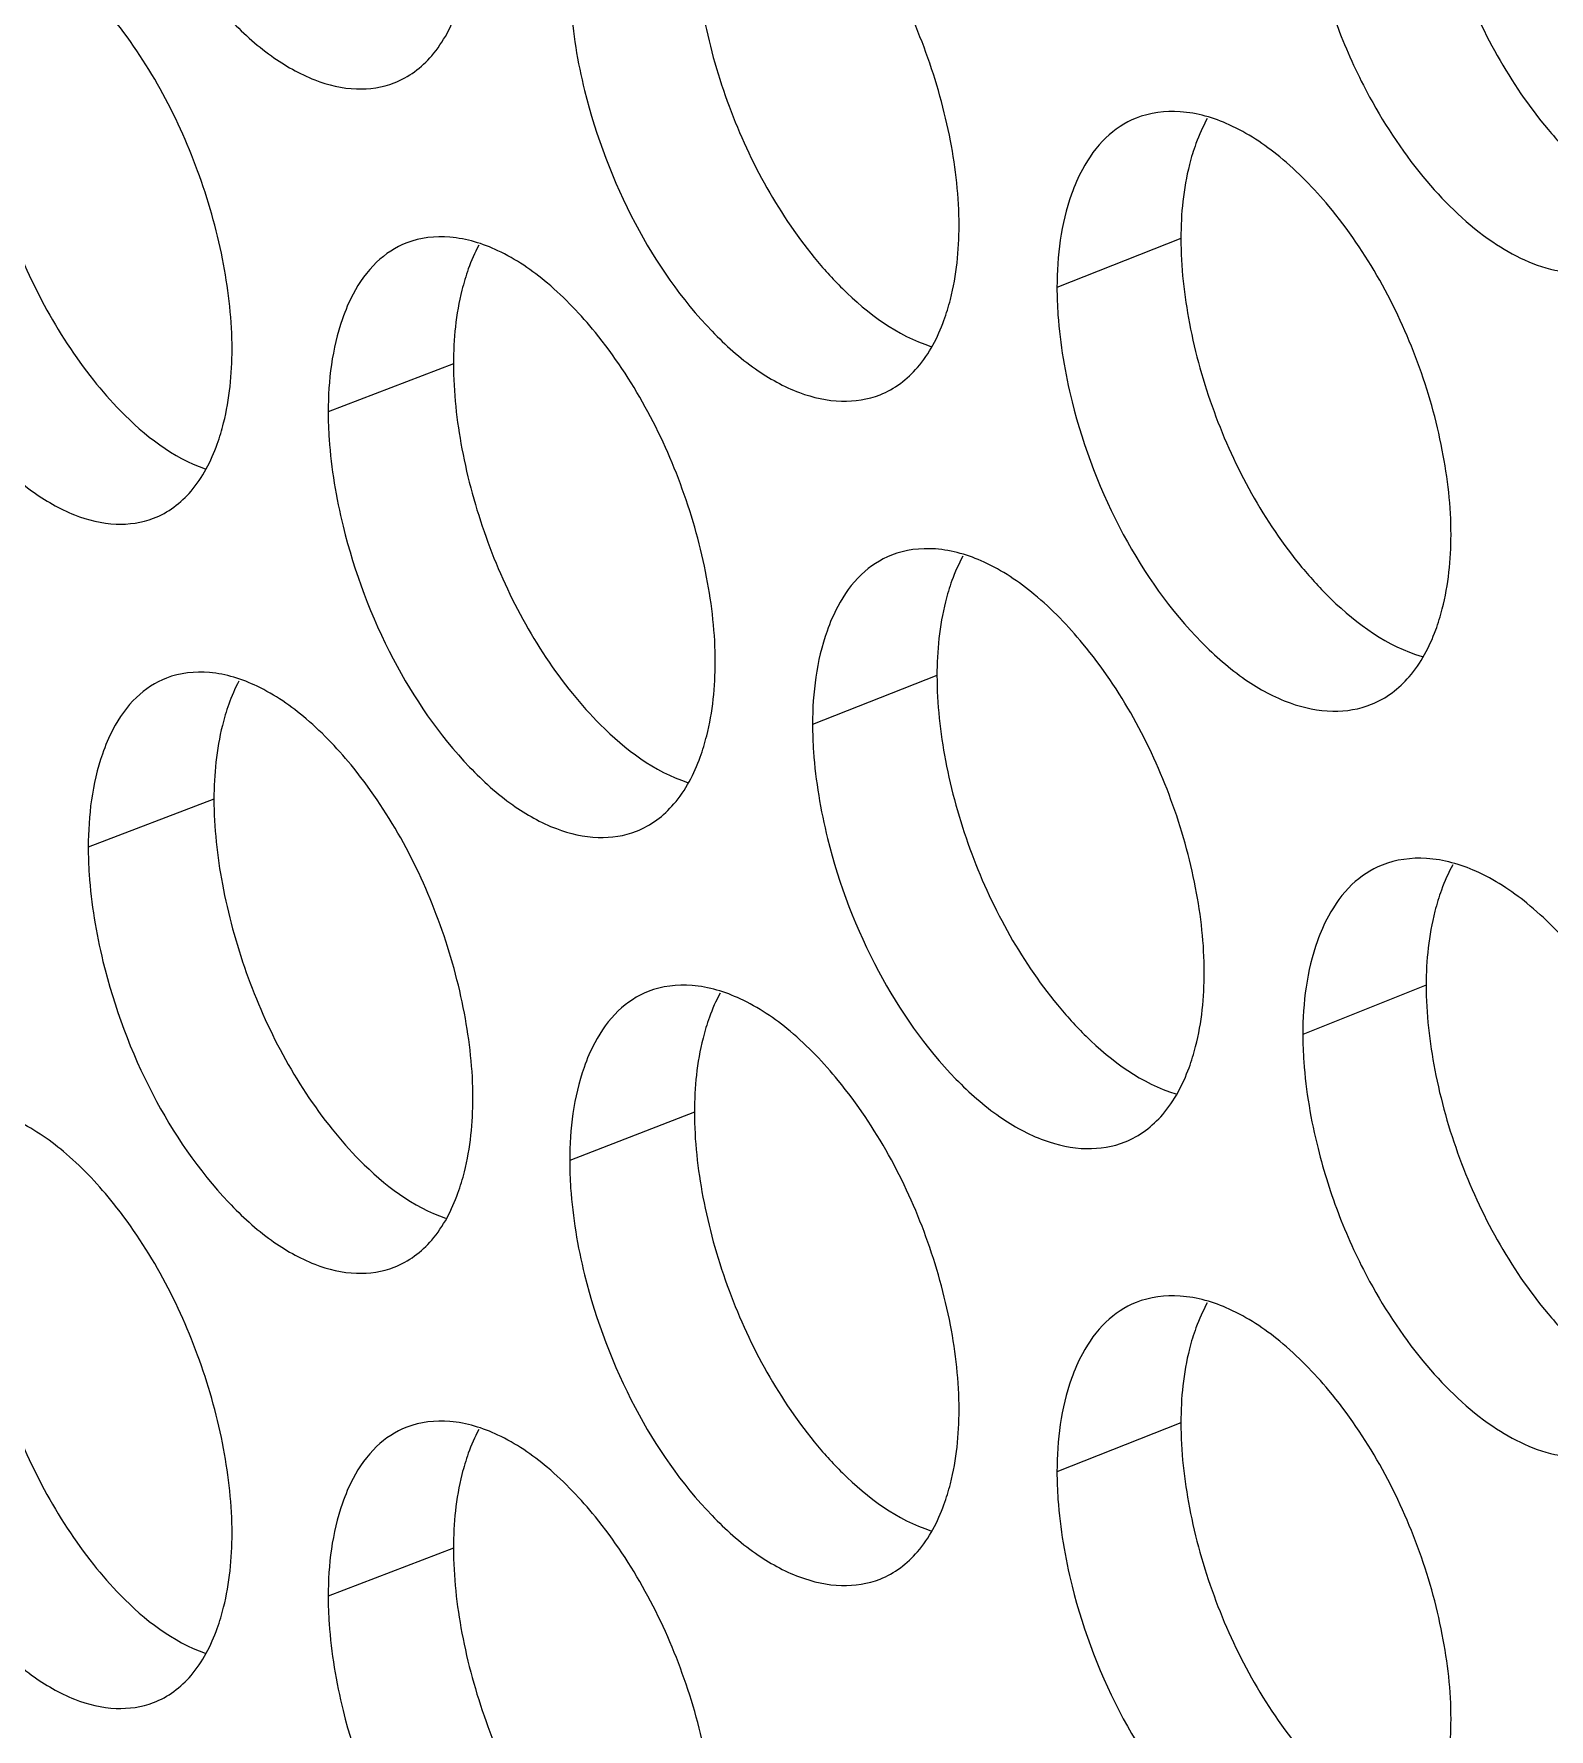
# Model space of a CAD drawing. Header units: millimetres. Extents: x 1177 to 4147, y 93 to 2194.
# Drawn here: x 2532.36 to 2542.44, y 820.49 to 831.76 of the extents above; entities that cross this region are included whole.
import ezdxf

# ---------------------------------------------------------------- set-up
doc = ezdxf.new("R2010")
doc.units = ezdxf.units.MM
doc.header["$LTSCALE"] = 0.1
doc.layers.get('0').update_dxf_attribs({"lineweight": 13})
doc.layers.add('标注', color=251, linetype='Continuous', lineweight=9)

# ---------------------------------------------------------------- blocks, each defined once
blk = doc.blocks.new('02')
at = {"layer": '标注'}
for p, q in [((4397.688, 777.55), (4396.511, 777.085)), ((4390.778, 776.359), (4389.588, 775.903)), ((4395.371, 773.398), (4394.189, 772.935)), ((4388.503, 772.224), (4387.309, 771.77)), ((4388.503, 772.224), (4387.309, 771.77)), ((4400.018, 770.457), (4398.846, 769.989)), ((4393.067, 769.251), (4391.882, 768.791)), ((4393.067, 769.251), (4391.882, 768.791)), ((4397.688, 766.3), (4396.511, 765.835)), ((4397.688, 766.3), (4396.511, 765.835)), ((4390.778, 765.109), (4389.588, 764.653))]:
    blk.add_line(p, q, dxfattribs=at)
for points, knots in [([(4387.449, 781.934), (4387.555, 781.498), (4387.861, 780.677), (4388.457, 779.797), (4389.018, 779.284), (4389.432, 779.046), (4389.841, 778.947), (4390.103, 778.985), (4390.216, 779.029)], [0, 0, 0, 0, 0.307101, 0.593368, 0.717399, 0.82458, 0.91692, 1, 1, 1, 1]), ([(4400.018, 781.707), (4400.018, 781.437), (4400.082, 780.877), (4400.389, 779.791), (4400.812, 779.021), (4401.176, 778.586)], [0, 0, 0, 0, 0.239561, 0.496616, 1, 1, 1, 1]), ([(4395.581, 777.674), (4395.581, 777.944), (4395.517, 778.504), (4395.213, 779.591), (4394.794, 780.363), (4394.434, 780.801)], [0, 0, 0, 0, 0.239566, 0.496716, 1, 1, 1, 1]), ([(4393.067, 780.501), (4393.067, 780.231), (4393.13, 779.67), (4393.431, 778.583), (4393.846, 777.81), (4394.205, 777.371)], [0, 0, 0, 0, 0.239778, 0.497068, 1, 1, 1, 1]), ([(4391.882, 780.041), (4391.882, 779.954), (4391.896, 779.589), (4391.957, 779.226), (4392.024, 778.956)], [0, 0, 0, 0, 0.237788, 1, 1, 1, 1]), ([(4398.991, 780.155), (4399.046, 779.936), (4399.183, 779.505), (4399.508, 778.799), (4399.975, 778.104), (4400.581, 777.516), (4401.229, 777.197), (4401.678, 777.217), (4401.855, 777.289)], [0, 0, 0, 0, 0.152652, 0.305439, 0.523584, 0.715027, 0.870754, 1, 1, 1, 1]), ([(4390.216, 779.029), (4390.353, 779.081), (4390.617, 779.283), (4390.763, 779.573), (4390.821, 779.733)], [0, 0, 0, 0, 0.46192, 1, 1, 1, 1]), ([(4388.675, 776.499), (4388.675, 776.769), (4388.612, 777.33), (4388.314, 778.417), (4387.903, 779.192), (4387.549, 779.634)], [0, 0, 0, 0, 0.239784, 0.49717, 1, 1, 1, 1]), ([(4386.242, 779.343), (4386.242, 779.073), (4386.303, 778.512), (4386.598, 777.424), (4387.006, 776.648), (4387.358, 776.206)], [0, 0, 0, 0, 0.239996, 0.497521, 1, 1, 1, 1]), ([(4392.024, 778.956), (4392.132, 778.52), (4392.442, 777.698), (4393.047, 776.82), (4393.616, 776.31), (4394.037, 776.075), (4394.45, 775.981), (4394.715, 776.021), (4394.83, 776.066)], [0, 0, 0, 0, 0.306092, 0.591839, 0.715894, 0.823347, 0.916219, 1, 1, 1, 1]), ([(4399.094, 777.857), (4398.953, 778.026), (4398.666, 778.322), (4398.186, 778.642), (4397.705, 778.784), (4397.394, 778.745), (4397.262, 778.693)], [0, 0, 0, 0, 0.309013, 0.575734, 0.801259, 1, 1, 1, 1]), ([(4397.262, 778.693), (4397.156, 778.651), (4396.951, 778.515), (4396.812, 778.317), (4396.752, 778.207)], [0, 0, 0, 0, 0.476042, 1, 1, 1, 1]), ([(4401.176, 778.586), (4401.264, 778.481), (4401.588, 778.128), (4402.002, 777.834), (4402.333, 777.74)], [0, 0, 0, 0, 0.285256, 1, 1, 1, 1]), ([(4397.831, 778.453), (4397.807, 778.387), (4397.718, 778.094), (4397.688, 777.785), (4397.688, 777.55)], [0, 0, 0, 0, 0.229286, 1, 1, 1, 1]), ([(4396.752, 778.207), (4396.712, 778.131), (4396.559, 777.777), (4396.511, 777.384), (4396.511, 777.085)], [0, 0, 0, 0, 0.222259, 1, 1, 1, 1]), ([(4385.183, 777.806), (4385.288, 777.37), (4385.591, 776.549), (4386.183, 775.668), (4386.74, 775.154), (4387.151, 774.914), (4387.557, 774.814), (4387.818, 774.85), (4387.93, 774.893)], [0, 0, 0, 0, 0.307608, 0.594138, 0.718158, 0.825202, 0.917274, 1, 1, 1, 1]), ([(4400.254, 774.735), (4400.254, 775.005), (4400.189, 775.565), (4399.882, 776.651), (4399.457, 777.421), (4399.094, 777.857)], [0, 0, 0, 0, 0.239421, 0.496413, 1, 1, 1, 1]), ([(4395.437, 776.772), (4395.461, 776.837), (4395.55, 777.13), (4395.581, 777.439), (4395.581, 777.674)], [0, 0, 0, 0, 0.229222, 1, 1, 1, 1]), ([(4390.334, 777.509), (4390.228, 777.468), (4390.022, 777.332), (4389.883, 777.132), (4389.824, 777.021)], [0, 0, 0, 0, 0.474323, 1, 1, 1, 1]), ([(4392.126, 776.657), (4391.988, 776.826), (4391.708, 777.122), (4391.24, 777.445), (4390.769, 777.592), (4390.463, 777.558), (4390.334, 777.509)], [0, 0, 0, 0, 0.310585, 0.577804, 0.802682, 1, 1, 1, 1]), ([(4397.688, 777.55), (4397.688, 777.28), (4397.751, 776.719), (4398.056, 775.633), (4398.477, 774.862), (4398.838, 774.426)], [0, 0, 0, 0, 0.239633, 0.496767, 1, 1, 1, 1]), ([(4394.205, 777.371), (4394.289, 777.268), (4394.6, 776.921), (4394.995, 776.627), (4395.314, 776.526)], [0, 0, 0, 0, 0.285095, 1, 1, 1, 1]), ([(4390.919, 777.262), (4390.896, 777.196), (4390.808, 776.903), (4390.778, 776.595), (4390.778, 776.359)], [0, 0, 0, 0, 0.228851, 1, 1, 1, 1]), ([(4389.824, 777.021), (4389.785, 776.946), (4389.635, 776.592), (4389.588, 776.201), (4389.588, 775.903)], [0, 0, 0, 0, 0.221643, 1, 1, 1, 1]), ([(4396.511, 777.085), (4396.511, 776.998), (4396.525, 776.633), (4396.587, 776.27), (4396.654, 776)], [0, 0, 0, 0, 0.23784, 1, 1, 1, 1]), ([(4393.265, 773.527), (4393.265, 773.797), (4393.201, 774.357), (4392.899, 775.444), (4392.483, 776.217), (4392.126, 776.657)], [0, 0, 0, 0, 0.239639, 0.496867, 1, 1, 1, 1]), ([(4394.83, 776.066), (4394.967, 776.12), (4395.231, 776.322), (4395.379, 776.612), (4395.437, 776.772)], [0, 0, 0, 0, 0.463304, 1, 1, 1, 1]), ([(4388.534, 775.597), (4388.558, 775.663), (4388.645, 775.956), (4388.675, 776.264), (4388.675, 776.499)], [0, 0, 0, 0, 0.228786, 1, 1, 1, 1]), ([(4390.778, 776.359), (4390.778, 776.089), (4390.841, 775.529), (4391.139, 774.442), (4391.552, 773.668), (4391.908, 773.227)], [0, 0, 0, 0, 0.239851, 0.497219, 1, 1, 1, 1]), ([(4387.358, 776.206), (4387.439, 776.104), (4387.737, 775.763), (4388.112, 775.47), (4388.419, 775.362)], [0, 0, 0, 0, 0.284851, 1, 1, 1, 1]), ([(4396.654, 776), (4396.764, 775.563), (4397.079, 774.74), (4397.694, 773.865), (4398.271, 773.358), (4398.697, 773.126), (4399.116, 773.036), (4399.384, 773.079), (4399.5, 773.126)], [0, 0, 0, 0, 0.305092, 0.590325, 0.714405, 0.822131, 0.915528, 1, 1, 1, 1]), ([(4389.588, 775.903), (4389.588, 775.816), (4389.602, 775.451), (4389.663, 775.088), (4389.73, 774.817)], [0, 0, 0, 0, 0.237763, 1, 1, 1, 1]), ([(4387.93, 774.893), (4388.067, 774.945), (4388.331, 775.147), (4388.476, 775.437), (4388.534, 775.597)], [0, 0, 0, 0, 0.461212, 1, 1, 1, 1]), ([(4389.73, 774.817), (4389.837, 774.381), (4390.144, 773.56), (4390.745, 772.681), (4391.31, 772.169), (4391.727, 771.933), (4392.138, 771.836), (4392.402, 771.876), (4392.516, 771.92)], [0, 0, 0, 0, 0.306595, 0.592601, 0.716644, 0.823962, 0.916568, 1, 1, 1, 1]), ([(4400.109, 773.832), (4400.133, 773.898), (4400.223, 774.191), (4400.254, 774.499), (4400.254, 774.735)], [0, 0, 0, 0, 0.229514, 1, 1, 1, 1]), ([(4396.757, 773.701), (4396.618, 773.87), (4396.333, 774.167), (4395.857, 774.487), (4395.38, 774.631), (4395.069, 774.594), (4394.939, 774.543)], [0, 0, 0, 0, 0.309532, 0.576416, 0.801728, 1, 1, 1, 1]), ([(4394.939, 774.543), (4394.833, 774.501), (4394.628, 774.366), (4394.488, 774.167), (4394.429, 774.056)], [0, 0, 0, 0, 0.475484, 1, 1, 1, 1]), ([(4398.838, 774.426), (4398.925, 774.321), (4399.245, 773.971), (4399.652, 773.676), (4399.979, 773.58)], [0, 0, 0, 0, 0.285211, 1, 1, 1, 1]), ([(4395.513, 774.301), (4395.489, 774.235), (4395.401, 773.942), (4395.371, 773.633), (4395.371, 773.398)], [0, 0, 0, 0, 0.229141, 1, 1, 1, 1]), ([(4394.429, 774.056), (4394.389, 773.981), (4394.237, 773.626), (4394.189, 773.234), (4394.189, 772.935)], [0, 0, 0, 0, 0.22205, 1, 1, 1, 1]), ([(4399.5, 773.126), (4399.637, 773.181), (4399.901, 773.383), (4400.05, 773.672), (4400.109, 773.832)], [0, 0, 0, 0, 0.464648, 1, 1, 1, 1]), ([(4397.91, 770.577), (4397.91, 770.847), (4397.846, 771.407), (4397.54, 772.493), (4397.119, 773.264), (4396.757, 773.701)], [0, 0, 0, 0, 0.239493, 0.496564, 1, 1, 1, 1]), ([(4389.831, 772.518), (4389.694, 772.687), (4389.417, 772.983), (4388.952, 773.307), (4388.485, 773.456), (4388.181, 773.424), (4388.052, 773.375)], [0, 0, 0, 0, 0.31112, 0.578509, 0.803168, 1, 1, 1, 1]), ([(4389.831, 772.518), (4389.694, 772.687), (4389.417, 772.983), (4388.952, 773.307), (4388.485, 773.456), (4388.181, 773.424), (4388.052, 773.375)], [0, 0, 0, 0, 0.31112, 0.578509, 0.803168, 1, 1, 1, 1]), ([(4393.122, 772.625), (4393.146, 772.691), (4393.234, 772.983), (4393.265, 773.292), (4393.265, 773.527)], [0, 0, 0, 0, 0.229076, 1, 1, 1, 1]), ([(4388.052, 773.375), (4387.946, 773.334), (4387.74, 773.199), (4387.602, 772.998), (4387.543, 772.887)], [0, 0, 0, 0, 0.473719, 1, 1, 1, 1]), ([(4388.052, 773.375), (4387.946, 773.334), (4387.74, 773.199), (4387.602, 772.998), (4387.543, 772.887)], [0, 0, 0, 0, 0.473719, 1, 1, 1, 1]), ([(4395.371, 773.398), (4395.371, 773.128), (4395.434, 772.567), (4395.736, 771.481), (4396.155, 770.709), (4396.515, 770.271)], [0, 0, 0, 0, 0.239706, 0.496917, 1, 1, 1, 1]), ([(4388.643, 773.126), (4388.62, 773.06), (4388.533, 772.767), (4388.503, 772.459), (4388.503, 772.224)], [0, 0, 0, 0, 0.228706, 1, 1, 1, 1]), ([(4388.643, 773.126), (4388.62, 773.06), (4388.533, 772.767), (4388.503, 772.459), (4388.503, 772.224)], [0, 0, 0, 0, 0.228706, 1, 1, 1, 1]), ([(4391.908, 773.227), (4391.992, 773.125), (4392.298, 772.78), (4392.687, 772.486), (4393.002, 772.383)], [0, 0, 0, 0, 0.285023, 1, 1, 1, 1]), ([(4394.189, 772.935), (4394.189, 772.848), (4394.203, 772.483), (4394.265, 772.121), (4394.332, 771.85)], [0, 0, 0, 0, 0.237814, 1, 1, 1, 1]), ([(4387.543, 772.887), (4387.504, 772.812), (4387.355, 772.458), (4387.309, 772.067), (4387.309, 771.77)], [0, 0, 0, 0, 0.221445, 1, 1, 1, 1]), ([(4387.543, 772.887), (4387.504, 772.812), (4387.355, 772.458), (4387.309, 772.067), (4387.309, 771.77)], [0, 0, 0, 0, 0.221445, 1, 1, 1, 1]), ([(4392.516, 771.92), (4392.653, 771.973), (4392.917, 772.175), (4393.064, 772.465), (4393.122, 772.625)], [0, 0, 0, 0, 0.462617, 1, 1, 1, 1]), ([(4390.963, 769.385), (4390.963, 769.655), (4390.9, 770.216), (4390.6, 771.303), (4390.186, 772.077), (4389.831, 772.518)], [0, 0, 0, 0, 0.239711, 0.497019, 1, 1, 1, 1]), ([(4390.963, 769.385), (4390.963, 769.655), (4390.9, 770.216), (4390.6, 771.303), (4390.186, 772.077), (4389.831, 772.518)], [0, 0, 0, 0, 0.239711, 0.497019, 1, 1, 1, 1]), ([(4388.503, 772.224), (4388.503, 771.953), (4388.565, 771.393), (4388.862, 770.305), (4389.272, 769.53), (4389.626, 769.089)], [0, 0, 0, 0, 0.239923, 0.49737, 1, 1, 1, 1]), ([(4388.503, 772.224), (4388.503, 771.953), (4388.565, 771.393), (4388.862, 770.305), (4389.272, 769.53), (4389.626, 769.089)], [0, 0, 0, 0, 0.239923, 0.49737, 1, 1, 1, 1]), ([(4394.332, 771.85), (4394.441, 771.414), (4394.754, 770.591), (4395.363, 769.715), (4395.936, 769.207), (4396.36, 768.973), (4396.776, 768.881), (4397.043, 768.923), (4397.158, 768.968)], [0, 0, 0, 0, 0.305591, 0.59108, 0.715148, 0.822737, 0.915872, 1, 1, 1, 1]), ([(4387.309, 771.77), (4387.309, 771.683), (4387.322, 771.317), (4387.383, 770.954), (4387.449, 770.684)], [0, 0, 0, 0, 0.237738, 1, 1, 1, 1]), ([(4387.309, 771.77), (4387.309, 771.683), (4387.322, 771.317), (4387.383, 770.954), (4387.449, 770.684)], [0, 0, 0, 0, 0.237738, 1, 1, 1, 1]), ([(4401.444, 770.768), (4401.302, 770.937), (4401.013, 771.233), (4400.53, 771.551), (4400.045, 771.692), (4399.731, 771.651), (4399.599, 771.598)], [0, 0, 0, 0, 0.3085, 0.575059, 0.800797, 1, 1, 1, 1]), ([(4399.599, 771.598), (4399.493, 771.556), (4399.289, 771.421), (4399.149, 771.222), (4399.089, 771.113)], [0, 0, 0, 0, 0.476586, 1, 1, 1, 1]), ([(4400.163, 771.361), (4400.139, 771.295), (4400.049, 771.002), (4400.018, 770.693), (4400.018, 770.457)], [0, 0, 0, 0, 0.229432, 1, 1, 1, 1]), ([(4399.089, 771.113), (4399.048, 771.037), (4398.894, 770.683), (4398.846, 770.289), (4398.846, 769.989)], [0, 0, 0, 0, 0.222471, 1, 1, 1, 1]), ([(4387.449, 770.684), (4387.555, 770.248), (4387.861, 769.427), (4388.457, 768.547), (4389.018, 768.034), (4389.432, 767.796), (4389.841, 767.697), (4390.103, 767.735), (4390.216, 767.779)], [0, 0, 0, 0, 0.307101, 0.593368, 0.717399, 0.82458, 0.91692, 1, 1, 1, 1]), ([(4387.449, 770.684), (4387.555, 770.248), (4387.861, 769.427), (4388.457, 768.547), (4389.018, 768.034), (4389.432, 767.796), (4389.841, 767.697), (4390.103, 767.735), (4390.216, 767.779)], [0, 0, 0, 0, 0.307101, 0.593368, 0.717399, 0.82458, 0.91692, 1, 1, 1, 1]), ([(4397.766, 769.674), (4397.79, 769.74), (4397.88, 770.033), (4397.91, 770.341), (4397.91, 770.577)], [0, 0, 0, 0, 0.229368, 1, 1, 1, 1]), ([(4392.629, 770.398), (4392.524, 770.357), (4392.318, 770.221), (4392.179, 770.022), (4392.12, 769.911)], [0, 0, 0, 0, 0.474911, 1, 1, 1, 1]), ([(4392.629, 770.398), (4392.524, 770.357), (4392.318, 770.221), (4392.179, 770.022), (4392.12, 769.911)], [0, 0, 0, 0, 0.474911, 1, 1, 1, 1]), ([(4394.434, 769.551), (4394.296, 769.72), (4394.014, 770.017), (4393.542, 770.338), (4393.068, 770.484), (4392.759, 770.449), (4392.629, 770.398)], [0, 0, 0, 0, 0.310056, 0.577106, 0.802202, 1, 1, 1, 1]), ([(4394.434, 769.551), (4394.296, 769.72), (4394.014, 770.017), (4393.542, 770.338), (4393.068, 770.484), (4392.759, 770.449), (4392.629, 770.398)], [0, 0, 0, 0, 0.310056, 0.577106, 0.802202, 1, 1, 1, 1]), ([(4400.018, 770.457), (4400.018, 770.187), (4400.082, 769.627), (4400.389, 768.541), (4400.812, 767.771), (4401.176, 767.336)], [0, 0, 0, 0, 0.239561, 0.496616, 1, 1, 1, 1]), ([(4396.515, 770.271), (4396.6, 770.167), (4396.916, 769.818), (4397.317, 769.524), (4397.64, 769.425)], [0, 0, 0, 0, 0.285157, 1, 1, 1, 1]), ([(4393.209, 770.154), (4393.186, 770.088), (4393.098, 769.795), (4393.067, 769.486), (4393.067, 769.251)], [0, 0, 0, 0, 0.228996, 1, 1, 1, 1]), ([(4393.209, 770.154), (4393.186, 770.088), (4393.098, 769.795), (4393.067, 769.486), (4393.067, 769.251)], [0, 0, 0, 0, 0.228996, 1, 1, 1, 1]), ([(4392.12, 769.911), (4392.08, 769.836), (4391.929, 769.481), (4391.882, 769.09), (4391.882, 768.791)], [0, 0, 0, 0, 0.221845, 1, 1, 1, 1]), ([(4392.12, 769.911), (4392.08, 769.836), (4391.929, 769.481), (4391.882, 769.09), (4391.882, 768.791)], [0, 0, 0, 0, 0.221845, 1, 1, 1, 1]), ([(4398.846, 769.989), (4398.846, 769.903), (4398.86, 769.538), (4398.923, 769.175), (4398.991, 768.905)], [0, 0, 0, 0, 0.237866, 1, 1, 1, 1]), ([(4397.158, 768.968), (4397.295, 769.023), (4397.559, 769.225), (4397.707, 769.514), (4397.766, 769.674)], [0, 0, 0, 0, 0.463981, 1, 1, 1, 1]), ([(4395.581, 766.424), (4395.581, 766.694), (4395.517, 767.254), (4395.213, 768.341), (4394.794, 769.113), (4394.434, 769.551)], [0, 0, 0, 0, 0.239566, 0.496716, 1, 1, 1, 1]), ([(4395.581, 766.424), (4395.581, 766.694), (4395.517, 767.254), (4395.213, 768.341), (4394.794, 769.113), (4394.434, 769.551)], [0, 0, 0, 0, 0.239566, 0.496716, 1, 1, 1, 1]), ([(4387.549, 768.384), (4387.414, 768.553), (4387.139, 768.849), (4386.678, 769.174), (4386.215, 769.325), (4385.912, 769.294), (4385.785, 769.246)], [0, 0, 0, 0, 0.31166, 0.579222, 0.803661, 1, 1, 1, 1]), ([(4390.821, 768.483), (4390.845, 768.549), (4390.933, 768.842), (4390.963, 769.15), (4390.963, 769.385)], [0, 0, 0, 0, 0.228931, 1, 1, 1, 1]), ([(4390.821, 768.483), (4390.845, 768.549), (4390.933, 768.842), (4390.963, 769.15), (4390.963, 769.385)], [0, 0, 0, 0, 0.228931, 1, 1, 1, 1]), ([(4393.067, 769.251), (4393.067, 768.981), (4393.13, 768.42), (4393.431, 767.333), (4393.846, 766.56), (4394.205, 766.121)], [0, 0, 0, 0, 0.239778, 0.497068, 1, 1, 1, 1]), ([(4393.067, 769.251), (4393.067, 768.981), (4393.13, 768.42), (4393.431, 767.333), (4393.846, 766.56), (4394.205, 766.121)], [0, 0, 0, 0, 0.239778, 0.497068, 1, 1, 1, 1]), ([(4389.626, 769.089), (4389.708, 768.987), (4390.01, 768.644), (4390.393, 768.35), (4390.703, 768.244)], [0, 0, 0, 0, 0.284942, 1, 1, 1, 1]), ([(4389.626, 769.089), (4389.708, 768.987), (4390.01, 768.644), (4390.393, 768.35), (4390.703, 768.244)], [0, 0, 0, 0, 0.284942, 1, 1, 1, 1]), ([(4391.882, 768.791), (4391.882, 768.704), (4391.896, 768.339), (4391.957, 767.976), (4392.024, 767.706)], [0, 0, 0, 0, 0.237788, 1, 1, 1, 1]), ([(4391.882, 768.791), (4391.882, 768.704), (4391.896, 768.339), (4391.957, 767.976), (4392.024, 767.706)], [0, 0, 0, 0, 0.237788, 1, 1, 1, 1]), ([(4398.991, 768.905), (4399.046, 768.686), (4399.183, 768.255), (4399.508, 767.549), (4399.975, 766.854), (4400.581, 766.266), (4401.229, 765.947), (4401.678, 765.967), (4401.855, 766.039)], [0, 0, 0, 0, 0.152652, 0.305439, 0.523584, 0.715027, 0.870754, 1, 1, 1, 1]), ([(4390.216, 767.779), (4390.353, 767.831), (4390.617, 768.033), (4390.763, 768.323), (4390.821, 768.483)], [0, 0, 0, 0, 0.46192, 1, 1, 1, 1]), ([(4390.216, 767.779), (4390.353, 767.831), (4390.617, 768.033), (4390.763, 768.323), (4390.821, 768.483)], [0, 0, 0, 0, 0.46192, 1, 1, 1, 1]), ([(4388.675, 765.249), (4388.675, 765.519), (4388.612, 766.08), (4388.314, 767.167), (4387.903, 767.942), (4387.549, 768.384)], [0, 0, 0, 0, 0.239784, 0.49717, 1, 1, 1, 1]), ([(4386.242, 768.093), (4386.242, 767.823), (4386.303, 767.262), (4386.598, 766.174), (4387.006, 765.398), (4387.358, 764.956)], [0, 0, 0, 0, 0.239996, 0.497521, 1, 1, 1, 1]), ([(4392.024, 767.706), (4392.132, 767.27), (4392.442, 766.448), (4393.047, 765.57), (4393.616, 765.06), (4394.037, 764.825), (4394.45, 764.731), (4394.715, 764.771), (4394.83, 764.816)], [0, 0, 0, 0, 0.306092, 0.591839, 0.715894, 0.823347, 0.916219, 1, 1, 1, 1]), ([(4392.024, 767.706), (4392.132, 767.27), (4392.442, 766.448), (4393.047, 765.57), (4393.616, 765.06), (4394.037, 764.825), (4394.45, 764.731), (4394.715, 764.771), (4394.83, 764.816)], [0, 0, 0, 0, 0.306092, 0.591839, 0.715894, 0.823347, 0.916219, 1, 1, 1, 1]), ([(4399.094, 766.607), (4398.953, 766.776), (4398.666, 767.072), (4398.186, 767.392), (4397.705, 767.534), (4397.394, 767.495), (4397.262, 767.443)], [0, 0, 0, 0, 0.309013, 0.575734, 0.801259, 1, 1, 1, 1]), ([(4399.094, 766.607), (4398.953, 766.776), (4398.666, 767.072), (4398.186, 767.392), (4397.705, 767.534), (4397.394, 767.495), (4397.262, 767.443)], [0, 0, 0, 0, 0.309013, 0.575734, 0.801259, 1, 1, 1, 1]), ([(4397.262, 767.443), (4397.156, 767.401), (4396.951, 767.265), (4396.812, 767.067), (4396.752, 766.957)], [0, 0, 0, 0, 0.476042, 1, 1, 1, 1]), ([(4397.262, 767.443), (4397.156, 767.401), (4396.951, 767.265), (4396.812, 767.067), (4396.752, 766.957)], [0, 0, 0, 0, 0.476042, 1, 1, 1, 1]), ([(4401.176, 767.336), (4401.264, 767.231), (4401.588, 766.878), (4402.002, 766.584), (4402.333, 766.49)], [0, 0, 0, 0, 0.285256, 1, 1, 1, 1]), ([(4397.831, 767.203), (4397.807, 767.137), (4397.718, 766.844), (4397.688, 766.535), (4397.688, 766.3)], [0, 0, 0, 0, 0.229286, 1, 1, 1, 1]), ([(4397.831, 767.203), (4397.807, 767.137), (4397.718, 766.844), (4397.688, 766.535), (4397.688, 766.3)], [0, 0, 0, 0, 0.229286, 1, 1, 1, 1]), ([(4396.752, 766.957), (4396.712, 766.881), (4396.559, 766.527), (4396.511, 766.134), (4396.511, 765.835)], [0, 0, 0, 0, 0.222259, 1, 1, 1, 1]), ([(4396.752, 766.957), (4396.712, 766.881), (4396.559, 766.527), (4396.511, 766.134), (4396.511, 765.835)], [0, 0, 0, 0, 0.222259, 1, 1, 1, 1]), ([(4385.183, 766.556), (4385.288, 766.12), (4385.591, 765.299), (4386.183, 764.418), (4386.74, 763.904), (4387.151, 763.664), (4387.557, 763.564), (4387.818, 763.6), (4387.93, 763.643)], [0, 0, 0, 0, 0.307608, 0.594138, 0.718158, 0.825202, 0.917274, 1, 1, 1, 1]), ([(4400.254, 763.485), (4400.254, 763.755), (4400.189, 764.315), (4399.882, 765.401), (4399.457, 766.171), (4399.094, 766.607)], [0, 0, 0, 0, 0.239421, 0.496413, 1, 1, 1, 1]), ([(4400.254, 763.485), (4400.254, 763.755), (4400.189, 764.315), (4399.882, 765.401), (4399.457, 766.171), (4399.094, 766.607)], [0, 0, 0, 0, 0.239421, 0.496413, 1, 1, 1, 1]), ([(4395.437, 765.522), (4395.461, 765.587), (4395.55, 765.88), (4395.581, 766.189), (4395.581, 766.424)], [0, 0, 0, 0, 0.229222, 1, 1, 1, 1]), ([(4395.437, 765.522), (4395.461, 765.587), (4395.55, 765.88), (4395.581, 766.189), (4395.581, 766.424)], [0, 0, 0, 0, 0.229222, 1, 1, 1, 1]), ([(4390.334, 766.259), (4390.228, 766.218), (4390.022, 766.082), (4389.883, 765.882), (4389.824, 765.771)], [0, 0, 0, 0, 0.474323, 1, 1, 1, 1]), ([(4392.126, 765.407), (4391.988, 765.576), (4391.708, 765.872), (4391.24, 766.195), (4390.769, 766.342), (4390.463, 766.308), (4390.334, 766.259)], [0, 0, 0, 0, 0.310585, 0.577804, 0.802682, 1, 1, 1, 1]), ([(4397.688, 766.3), (4397.688, 766.03), (4397.751, 765.469), (4398.056, 764.383), (4398.477, 763.612), (4398.838, 763.176)], [0, 0, 0, 0, 0.239633, 0.496767, 1, 1, 1, 1]), ([(4397.688, 766.3), (4397.688, 766.03), (4397.751, 765.469), (4398.056, 764.383), (4398.477, 763.612), (4398.838, 763.176)], [0, 0, 0, 0, 0.239633, 0.496767, 1, 1, 1, 1]), ([(4390.919, 766.012), (4390.896, 765.946), (4390.808, 765.653), (4390.778, 765.345), (4390.778, 765.109)], [0, 0, 0, 0, 0.228851, 1, 1, 1, 1]), ([(4394.205, 766.121), (4394.289, 766.018), (4394.6, 765.671), (4394.995, 765.377), (4395.314, 765.276)], [0, 0, 0, 0, 0.285095, 1, 1, 1, 1]), ([(4394.205, 766.121), (4394.289, 766.018), (4394.6, 765.671), (4394.995, 765.377), (4395.314, 765.276)], [0, 0, 0, 0, 0.285095, 1, 1, 1, 1]), ([(4389.824, 765.771), (4389.785, 765.696), (4389.635, 765.342), (4389.588, 764.951), (4389.588, 764.653)], [0, 0, 0, 0, 0.221643, 1, 1, 1, 1]), ([(4396.511, 765.835), (4396.511, 765.748), (4396.525, 765.383), (4396.587, 765.02), (4396.654, 764.75)], [0, 0, 0, 0, 0.23784, 1, 1, 1, 1]), ([(4396.511, 765.835), (4396.511, 765.748), (4396.525, 765.383), (4396.587, 765.02), (4396.654, 764.75)], [0, 0, 0, 0, 0.23784, 1, 1, 1, 1]), ([(4393.265, 762.277), (4393.265, 762.547), (4393.201, 763.107), (4392.899, 764.194), (4392.483, 764.967), (4392.126, 765.407)], [0, 0, 0, 0, 0.239639, 0.496867, 1, 1, 1, 1]), ([(4394.83, 764.816), (4394.967, 764.87), (4395.231, 765.072), (4395.379, 765.362), (4395.437, 765.522)], [0, 0, 0, 0, 0.463304, 1, 1, 1, 1]), ([(4394.83, 764.816), (4394.967, 764.87), (4395.231, 765.072), (4395.379, 765.362), (4395.437, 765.522)], [0, 0, 0, 0, 0.463304, 1, 1, 1, 1]), ([(4388.534, 764.347), (4388.558, 764.413), (4388.645, 764.706), (4388.675, 765.014), (4388.675, 765.249)], [0, 0, 0, 0, 0.228786, 1, 1, 1, 1]), ([(4390.778, 765.109), (4390.778, 764.839), (4390.841, 764.279), (4391.139, 763.192), (4391.552, 762.418), (4391.908, 761.977)], [0, 0, 0, 0, 0.239851, 0.497219, 1, 1, 1, 1]), ([(4387.358, 764.956), (4387.439, 764.854), (4387.737, 764.513), (4388.112, 764.22), (4388.419, 764.112)], [0, 0, 0, 0, 0.284851, 1, 1, 1, 1]), ([(4396.654, 764.75), (4396.764, 764.313), (4397.079, 763.49), (4397.694, 762.615), (4398.271, 762.108), (4398.697, 761.876), (4399.116, 761.786), (4399.384, 761.829), (4399.5, 761.876)], [0, 0, 0, 0, 0.305092, 0.590325, 0.714405, 0.822131, 0.915528, 1, 1, 1, 1]), ([(4396.654, 764.75), (4396.764, 764.313), (4397.079, 763.49), (4397.694, 762.615), (4398.271, 762.108), (4398.697, 761.876), (4399.116, 761.786), (4399.384, 761.829), (4399.5, 761.876)], [0, 0, 0, 0, 0.305092, 0.590325, 0.714405, 0.822131, 0.915528, 1, 1, 1, 1]), ([(4389.588, 764.653), (4389.588, 764.566), (4389.602, 764.201), (4389.663, 763.838), (4389.73, 763.567)], [0, 0, 0, 0, 0.237763, 1, 1, 1, 1]), ([(4387.93, 763.643), (4388.067, 763.695), (4388.331, 763.897), (4388.476, 764.187), (4388.534, 764.347)], [0, 0, 0, 0, 0.461212, 1, 1, 1, 1]), ([(4389.73, 763.567), (4389.837, 763.131), (4390.144, 762.31), (4390.745, 761.431), (4391.31, 760.919), (4391.727, 760.683), (4392.138, 760.586), (4392.402, 760.626), (4392.516, 760.67)], [0, 0, 0, 0, 0.306595, 0.592601, 0.716644, 0.823962, 0.916568, 1, 1, 1, 1]), ([(4400.109, 762.582), (4400.133, 762.648), (4400.223, 762.941), (4400.254, 763.249), (4400.254, 763.485)], [0, 0, 0, 0, 0.229514, 1, 1, 1, 1]), ([(4400.109, 762.582), (4400.133, 762.648), (4400.223, 762.941), (4400.254, 763.249), (4400.254, 763.485)], [0, 0, 0, 0, 0.229514, 1, 1, 1, 1])]:
    blk.add_open_spline(points, degree=3, knots=knots, dxfattribs=at)
for points in [[(4397.938, 778.689), (4397.896, 778.613), (4397.861, 778.534), (4397.831, 778.453)], [(4391.018, 777.486), (4390.979, 777.414), (4390.947, 777.339), (4390.919, 777.262)], [(4395.617, 774.532), (4395.577, 774.458), (4395.542, 774.38), (4395.513, 774.301)], [(4388.739, 773.345), (4388.702, 773.275), (4388.67, 773.201), (4388.643, 773.126)], [(4388.739, 773.345), (4388.702, 773.275), (4388.67, 773.201), (4388.643, 773.126)], [(4400.272, 771.601), (4400.229, 771.524), (4400.193, 771.443), (4400.163, 771.361)], [(4393.311, 770.381), (4393.271, 770.308), (4393.238, 770.232), (4393.209, 770.154)], [(4393.311, 770.381), (4393.271, 770.308), (4393.238, 770.232), (4393.209, 770.154)], [(4397.938, 767.439), (4397.896, 767.363), (4397.861, 767.284), (4397.831, 767.203)], [(4397.938, 767.439), (4397.896, 767.363), (4397.861, 767.284), (4397.831, 767.203)], [(4391.018, 766.236), (4390.979, 766.164), (4390.947, 766.089), (4390.919, 766.012)]]:
    blk.add_open_spline(points, degree=3, dxfattribs=at)

msp = doc.modelspace()

# ---------------------------------------------------------------- block references
at = {"xscale": 0.7, "yscale": 0.7, "zscale": 0.7}
msp.add_blockref('02', (-538.391, 286.112), dxfattribs=at)

doc.saveas('drawing.dxf')
